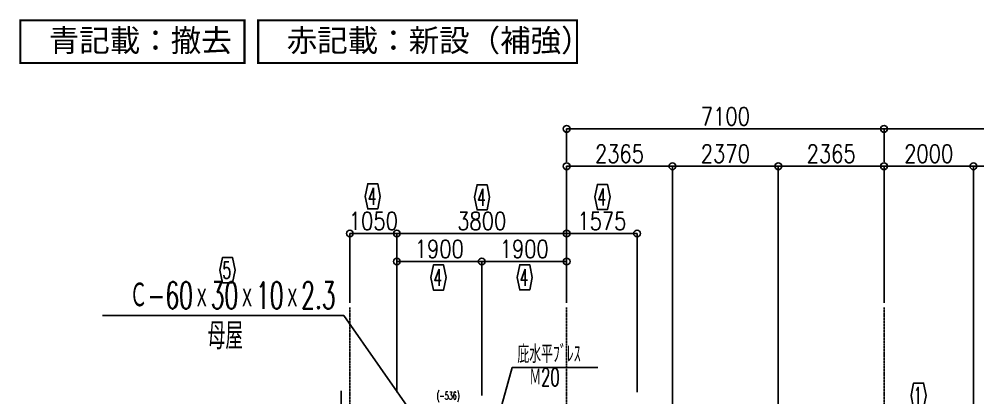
# Model space of a CAD drawing. Header units: millimetres. Extents: x -87051 to 180003, y -2961 to 97158.
# Drawn here: x 3332 to 24779, y 47527 to 55998 of the extents above; entities that cross this region are included whole.
import ezdxf
from ezdxf.enums import TextEntityAlignment as Align

# ---------------------------------------------------------------- set-up
doc = ezdxf.new("R2010")
doc.units = ezdxf.units.MM
doc.header["$LTSCALE"] = 0.2
doc.linetypes.add('CENTER', pattern=[2, 1.25, -0.25, 0.25, -0.25])
doc.layers.add('S-撤去', color=5, linetype='Continuous', lineweight=9, true_color=0x0000ff)
doc.layers.add('S-新設', color=1, linetype='Continuous', lineweight=9, true_color=0xff0000)
doc.layers.add('梁側', color=7, linetype='Continuous')
doc.styles.get("Standard").update_dxf_attribs({"font": 'simplex.shx', "width": 0.8, "height": 700, "bigfont": 'extfont2.shx'})
doc.styles.add('ゴシック', font='MS Gothic.ttf', dxfattribs={"height": 4})

msp = doc.modelspace()

# ---------------------------------------------------------------- linework, layer by layer
at = {"color": 8, "linetype": 'Continuous'}
for p, q in [((15580.4, 53542.8), (22680.4, 53542.8)), ((15580.4, 52807.7), (15580.4, 53542.8)), ((22680.4, 52807.7), (22680.4, 53542.8)), ((22680.4, 53542.8), (30680.4, 53542.8)), ((22680.4, 52807.7), (22680.4, 53542.8)), ((15580.4, 52707.7), (17945.4, 52707.7)), ((15580.4, 49650.6), (15580.4, 52707.7)), ((17945.4, 45161.1), (17945.4, 52707.7)), ((17945.4, 52707.7), (20315.4, 52707.7)), ((17945.4, 45161.1), (17945.4, 52707.7)), ((20315.4, 45161.1), (20315.4, 52707.7)), ((20315.4, 52707.7), (22680.4, 52707.7)), ((20315.4, 45161.1), (20315.4, 52707.7)), ((22680.4, 49650.6), (22680.4, 52707.7)), ((22680.4, 52707.7), (24680.4, 52707.7)), ((22680.4, 49650.6), (22680.4, 52707.7)), ((24680.4, 45111.1), (24680.4, 52707.7)), ((24680.4, 52707.7), (26680.4, 52707.7)), ((24680.4, 45111.1), (24680.4, 52707.7)), ((10730.4, 51203.2), (11780.4, 51203.2)), ((10730.4, 49650.6), (10730.4, 51203.2)), ((11780.4, 47650.6), (11780.4, 51203.2)), ((11780.4, 51203.2), (15580.4, 51203.2)), ((15580.4, 49650.6), (15580.4, 51203.2)), ((15580.4, 51203.2), (17155.4, 51203.2)), ((15580.4, 49650.6), (15580.4, 51203.2)), ((17155.4, 47650.6), (17155.4, 51203.2)), ((11780.4, 50577.7), (13680.4, 50577.7)), ((13680.4, 47575.6), (13680.4, 50577.7)), ((13680.4, 50577.7), (15580.4, 50577.7)), ((5192.6, 49368.4), (10592.6, 49368.4)), ((10592.6, 49368.4), (12218, 47045)), ((14359.2, 48206.2), (14015.2, 46949.8)), ((14359.2, 48206.2), (16279.2, 48206.2)), ((10532.9, 47681.5), (10532.9, 46840.6))]:
    msp.add_line(p, q, dxfattribs=at)
at = {"color": 8, "linetype": 'CENTER'}
for p, q in [((10730.4, 16438.1), (10730.4, 49550.6)), ((15580.4, 16438.1), (15580.4, 49550.6)), ((22680.4, 16438.1), (22680.4, 49550.6))]:
    msp.add_line(p, q, dxfattribs=at)
at = {"color": 8, "linetype": 'Continuous'}
for centre in [(15580.4, 53542.8), (22680.4, 53542.8), (22680.4, 53542.8), (15580.4, 52707.7), (17945.4, 52707.7), (17945.4, 52707.7), (20315.4, 52707.7), (20315.4, 52707.7), (22680.4, 52707.7), (22680.4, 52707.7), (24680.4, 52707.7), (24680.4, 52707.7), (10730.4, 51203.2), (11780.4, 51203.2), (11780.4, 51203.2), (15580.4, 51203.2), (15580.4, 51203.2), (17155.4, 51203.2), (11780.4, 50577.7), (13680.4, 50577.7), (13680.4, 50577.7), (15580.4, 50577.7)]:
    msp.add_circle(centre, 75, dxfattribs=at)
at = {"layer": 'S-撤去', "const_width": 50}
msp.add_lwpolyline([(3356.7, 55973.3), (8372.7, 55973.3), (8372.7, 55017.2), (3356.7, 55017.2)], close=True, dxfattribs=at)
at = {"layer": 'S-新設', "const_width": 50}
msp.add_lwpolyline([(8680.3, 55973.3), (15811.5, 55973.3), (15811.5, 55017.2), (8680.3, 55017.2)], close=True, dxfattribs=at)
at = {"layer": '梁側', "color": 8, "linetype": 'Continuous'}
for points in [[(11074.2, 52034.2), (11130.5, 51753), (11355.5, 51753), (11411.7, 52034.2), (11355.5, 52315.5), (11130.5, 52315.5), (11074.2, 52034.2)], [(13519.8, 52013), (13576, 51731.8), (13801, 51731.8), (13857.3, 52013), (13801, 52294.3), (13576, 52294.3), (13519.8, 52013)], [(16212.7, 52020.1), (16269, 51738.9), (16494, 51738.9), (16550.2, 52020.1), (16494, 52301.4), (16269, 52301.4), (16212.7, 52020.1)], [(7823.6, 50383.4), (7879.9, 50102.2), (8104.9, 50102.2), (8161.1, 50383.4), (8104.9, 50664.7), (7879.9, 50664.7), (7823.6, 50383.4)], [(12544.4, 50217.8), (12600.6, 49936.5), (12825.6, 49936.5), (12881.9, 50217.8), (12825.6, 50499), (12600.6, 50499), (12544.4, 50217.8)], [(14474, 50221.3), (14530.2, 49940), (14755.2, 49940), (14811.5, 50221.3), (14755.2, 50502.5), (14530.2, 50502.5), (14474, 50221.3)], [(23285.6, 47576.3), (23341.9, 47295.1), (23566.9, 47295.1), (23623.1, 47576.3), (23566.9, 47857.6), (23341.9, 47857.6), (23285.6, 47576.3)]]:
    msp.add_lwpolyline(points, close=True, dxfattribs=at)

# ---------------------------------------------------------------- texts
at = {"color": 8, "width": 0.8}
for s, p in [('7100', (19130.4, 53622.8)), ('2365', (16762.9, 52787.7)), ('2370', (19130.4, 52787.7)), ('2365', (21497.9, 52787.7)), ('2000', (23680.4, 52787.7)), ('1050', (11255.4, 51283.2)), ('3800', (13680.4, 51283.2)), ('1575', (16367.9, 51283.2)), ('1900', (12730.4, 50657.7)), ('1900', (14630.4, 50657.7))]:
    msp.add_text(s, height=400, dxfattribs=at).set_placement(p, align=Align.CENTER)
at = {"color": 8, "width": 0.6}
msp.add_text('Ｃ-60ｘ30ｘ10ｘ2.3', height=600, dxfattribs=at).set_placement((10412.6, 49518.4), align=Align.RIGHT)
for s, height, p in [('母屋', 600, (7944.3, 48912.7)), ('Ｍ20', 400, (15083.5, 47989.4))]:
    msp.add_text(s, height=height, dxfattribs=at).set_placement(p, align=Align.MIDDLE_CENTER)
for s, height, p in [('庇水平ﾌﾞﾚｽ', 400, (14479.2, 48306.2)), ('(-536)', 175, (12671.6, 47488.2))]:
    msp.add_text(s, height=height, dxfattribs=at).set_placement(p)
at = {"layer": 'S-撤去', "style": 'ゴシック'}
msp.add_text('青記載：撤去', height=500, dxfattribs=at).set_placement((3993.9, 55523.4), align=Align.MIDDLE_LEFT)
at = {"layer": 'S-新設', "style": 'ゴシック'}
msp.add_text('赤記載：新設（補強）', height=500, dxfattribs=at).set_placement((9317.5, 55523.4), align=Align.MIDDLE_LEFT)
at = {"layer": '梁側', "color": 8, "width": 0.6}
for s, p in [('4', (11130.5, 52221.7)), ('4', (13576, 52200.5)), ('4', (16269, 52207.6)), ('5', (7879.9, 50570.9)), ('4', (12600.6, 50405.3)), ('4', (14530.2, 50408.8)), ('1', (23341.9, 47763.8))]:
    msp.add_text(s, height=375, dxfattribs=at).set_placement(p, align=Align.TOP_LEFT)

doc.saveas('drawing.dxf')
